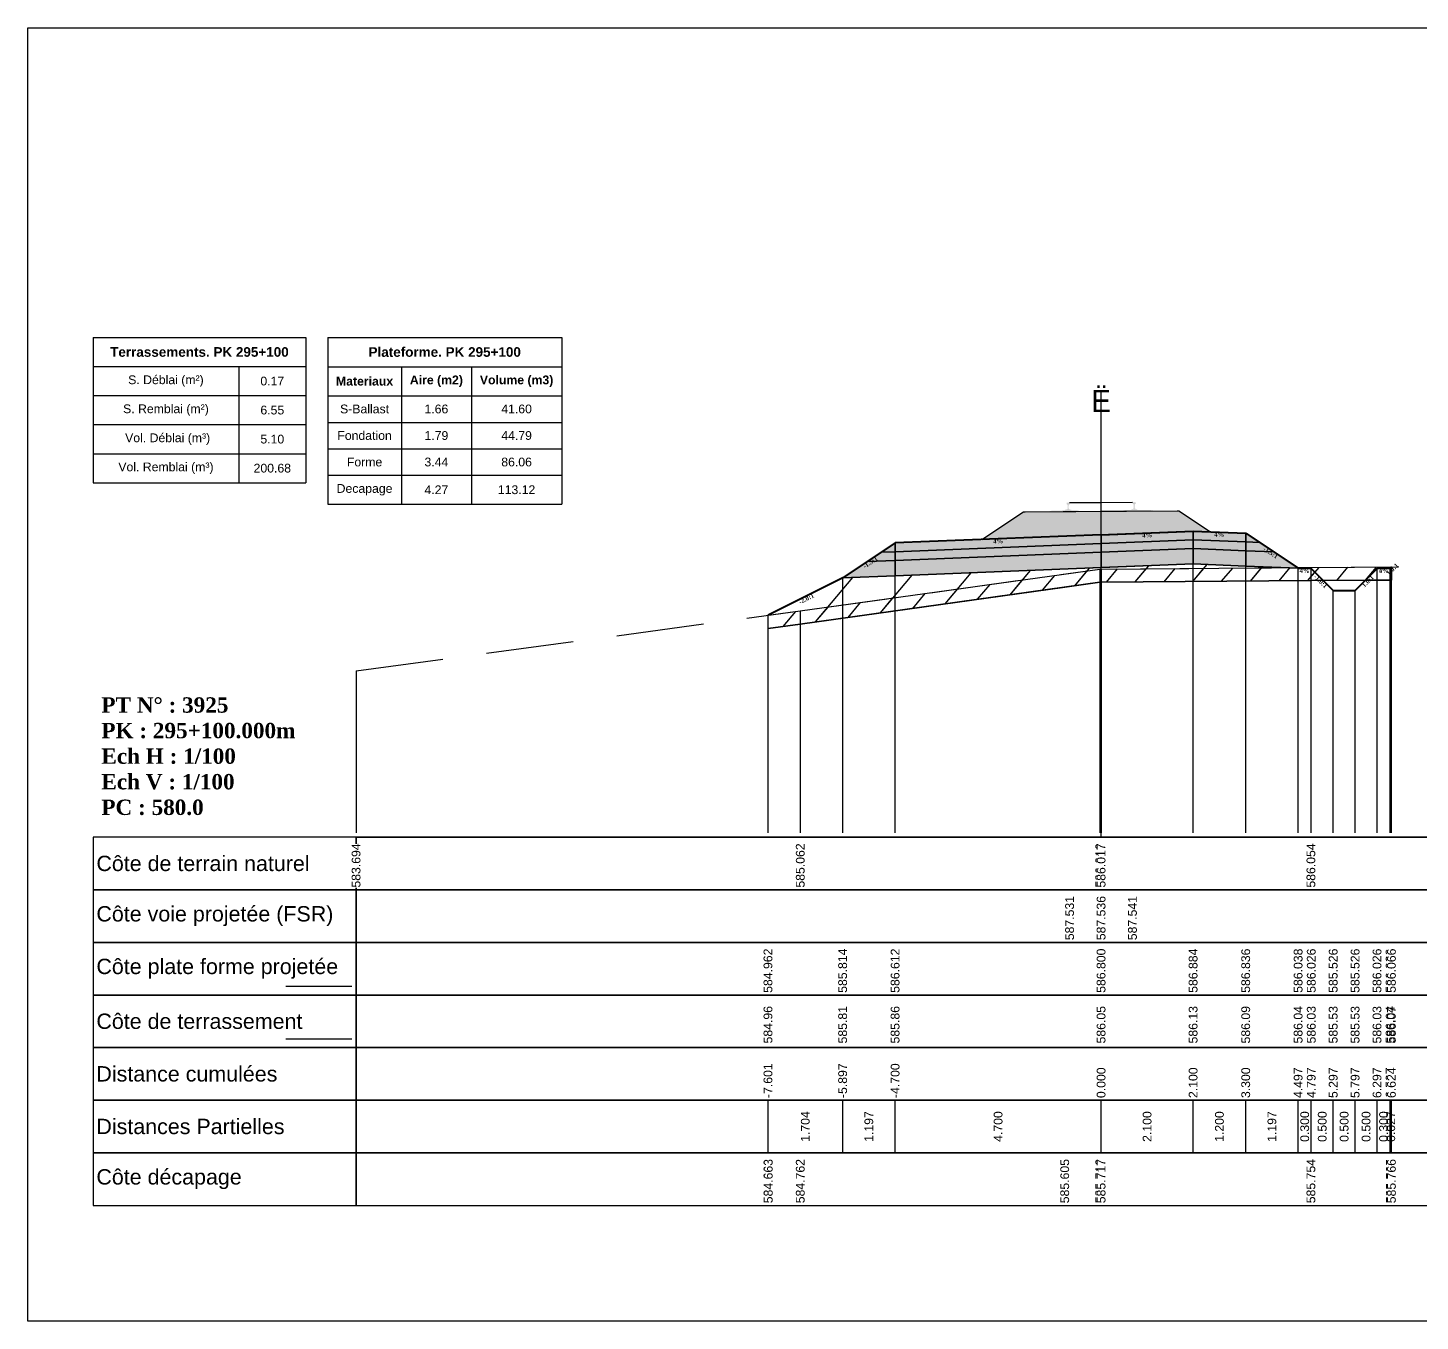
# Model space of a CAD drawing. Header units: millimetres. Extents: x 2762 to 3076, y 916 to 3305.
# Drawn here: x 2873.89 to 2905.66, y 1603.65 to 1633.15 of the extents above; entities that cross this region are included whole.
import ezdxf

# ---------------------------------------------------------------- set-up
doc = ezdxf.new("R2010")
doc.units = ezdxf.units.MM
doc.header["$LTSCALE"] = 2
doc.linetypes.add('CACHE', pattern=[9.525, 6.35, -3.175])
doc.linetypes.add('DASHED', pattern=[0.75, 0.5, -0.25])
for name, color, linetype in [('C-ANNO-TABL', 1, 'Continuous'), ('C-ANNO-TABL-TEXT', 150, 'Continuous'), ('C-ANNO-TABL-TITL', 150, 'Continuous'), ('C-ANNO-TABL-TTBL', 5, 'Continuous'), ('C-ROAD-CORR', 5, 'Continuous'), ('C-ROAD-SCTN', 7, 'Continuous')]:
    doc.layers.add(name, color=color, linetype=linetype)
doc.styles.add('ARIAL', font='arial.ttf')
doc.styles.add('C3D_Etiquette', font='romans.shx')
doc.styles.add('C3D_Profil_Travers', font='romans.shx')
doc.styles.get("Standard").update_dxf_attribs({"font": 'arial.ttf'})

msp = doc.modelspace()

# ---------------------------------------------------------------- hatches: boundary and pattern name
at = {"linetype": 'Continuous', "lineweight": -3}
msp.add_hatch(color=254, dxfattribs=at).paths.add_polyline_path([(2897.165, 1621.928), (2897.163, 1622.113), (2897.278, 1622.135), (2897.627, 1622.137), (2897.627, 1622.143), (2897.553, 1622.142), (2897.552, 1622.152), (2897.554, 1622.153), (2897.555, 1622.154), (2897.556, 1622.154), (2897.576, 1622.156), (2897.579, 1622.156), (2897.582, 1622.158), (2897.61, 1622.168), (2897.613, 1622.17), (2897.614, 1622.171), (2897.615, 1622.172), (2897.616, 1622.177), (2897.617, 1622.184), (2897.618, 1622.193), (2897.619, 1622.203), (2897.619, 1622.227), (2897.618, 1622.243), (2897.617, 1622.249), (2897.617, 1622.255), (2897.616, 1622.26), (2897.615, 1622.261), (2897.614, 1622.265), (2897.614, 1622.267), (2897.613, 1622.268), (2897.611, 1622.269), (2897.61, 1622.27), (2897.594, 1622.276), (2897.592, 1622.277), (2897.591, 1622.278), (2897.591, 1622.28), (2897.591, 1622.282), (2897.59, 1622.3), (2897.591, 1622.305), (2897.592, 1622.307), (2897.594, 1622.309), (2897.596, 1622.311), (2897.599, 1622.312), (2897.6, 1622.313), (2897.604, 1622.313), (2897.608, 1622.314), (2897.611, 1622.314), (2897.615, 1622.314), (2897.62, 1622.315), (2897.623, 1622.315), (2897.626, 1622.315), (2897.63, 1622.315), (2897.633, 1622.315), (2897.637, 1622.315), (2897.642, 1622.314), (2897.645, 1622.314), (2897.649, 1622.314), (2897.653, 1622.313), (2897.654, 1622.312), (2897.656, 1622.311), (2897.659, 1622.31), (2897.661, 1622.307), (2897.662, 1622.305), (2897.662, 1622.301), (2897.663, 1622.283), (2897.663, 1622.28), (2897.662, 1622.279), (2897.661, 1622.278), (2897.659, 1622.276), (2897.643, 1622.27), (2897.642, 1622.27), (2897.641, 1622.268), (2897.64, 1622.267), (2897.639, 1622.265), (2897.638, 1622.262), (2897.638, 1622.26), (2897.637, 1622.255), (2897.636, 1622.249), (2897.636, 1622.243), (2897.635, 1622.227), (2897.635, 1622.203), (2897.637, 1622.193), (2897.638, 1622.184), (2897.639, 1622.177), (2897.64, 1622.172), (2897.641, 1622.171), (2897.642, 1622.17), (2897.644, 1622.168), (2897.673, 1622.158), (2897.676, 1622.157), (2897.679, 1622.157), (2897.699, 1622.155), (2897.7, 1622.155), (2897.701, 1622.154), (2897.702, 1622.153), (2897.703, 1622.143), (2897.629, 1622.143), (2897.629, 1622.137), (2897.832, 1622.139), (2897.964, 1622.109), (2898.798, 1622.114), (2898.929, 1622.146), (2899.134, 1622.147), (2899.133, 1622.153), (2899.059, 1622.152), (2899.059, 1622.162), (2899.06, 1622.163), (2899.062, 1622.164), (2899.063, 1622.164), (2899.083, 1622.166), (2899.086, 1622.167), (2899.089, 1622.168), (2899.117, 1622.178), (2899.12, 1622.18), (2899.121, 1622.181), (2899.121, 1622.183), (2899.122, 1622.187), (2899.124, 1622.194), (2899.125, 1622.203), (2899.126, 1622.213), (2899.126, 1622.237), (2899.125, 1622.253), (2899.124, 1622.259), (2899.124, 1622.265), (2899.123, 1622.27), (2899.122, 1622.272), (2899.121, 1622.275), (2899.121, 1622.277), (2899.12, 1622.278), (2899.118, 1622.28), (2899.117, 1622.28), (2899.101, 1622.286), (2899.099, 1622.287), (2899.098, 1622.288), (2899.098, 1622.29), (2899.098, 1622.292), (2899.097, 1622.31), (2899.098, 1622.315), (2899.099, 1622.317), (2899.101, 1622.319), (2899.103, 1622.321), (2899.106, 1622.322), (2899.107, 1622.323), (2899.111, 1622.324), (2899.115, 1622.324), (2899.118, 1622.324), (2899.122, 1622.325), (2899.127, 1622.325), (2899.13, 1622.325), (2899.133, 1622.325), (2899.137, 1622.325), (2899.14, 1622.325), (2899.144, 1622.325), (2899.149, 1622.325), (2899.152, 1622.324), (2899.156, 1622.324), (2899.16, 1622.323), (2899.161, 1622.323), (2899.163, 1622.321), (2899.166, 1622.32), (2899.168, 1622.318), (2899.169, 1622.315), (2899.169, 1622.311), (2899.17, 1622.293), (2899.169, 1622.29), (2899.169, 1622.289), (2899.168, 1622.288), (2899.166, 1622.286), (2899.15, 1622.28), (2899.149, 1622.28), (2899.148, 1622.278), (2899.147, 1622.277), (2899.146, 1622.275), (2899.145, 1622.272), (2899.145, 1622.27), (2899.144, 1622.266), (2899.143, 1622.259), (2899.143, 1622.253), (2899.142, 1622.237), (2899.142, 1622.213), (2899.144, 1622.203), (2899.145, 1622.194), (2899.146, 1622.187), (2899.147, 1622.183), (2899.148, 1622.181), (2899.149, 1622.18), (2899.151, 1622.179), (2899.18, 1622.169), (2899.183, 1622.167), (2899.186, 1622.167), (2899.206, 1622.165), (2899.207, 1622.165), (2899.208, 1622.164), (2899.209, 1622.163), (2899.209, 1622.153), (2899.135, 1622.153), (2899.136, 1622.147), (2899.483, 1622.15), (2899.599, 1622.13), (2899.6, 1621.945)])
h = msp.add_hatch(dxfattribs=at)
h.set_pattern_fill('GRAVEL', color=252, scale=0.009, style=0)
h.set_pattern_definition([(228.0128, (2895.824266, 1621.70376), (-1.8288, -2.0574), [0.030755, -3.0447435]), (184.96974, (2895.803692, 1621.6809), (2.743199999, 0.228600013), [0.0527764, -5.2248644]), (132.51045, (2895.751114, 1621.676328), (2.286, -2.5146), [0.0372133, -3.684125]), (267.2737, (2895.66196, 1621.619178), (0.2286, 4.572), [0.0480604, -4.7579794]), (292.83365, (2895.659674, 1621.571172), (-1.143, 2.7432), [0.047127, -4.6655827]), (357.2737, (2895.677962, 1621.527738), (-4.572, 0.2286), [0.0480604, -4.7579794]), (37.69424, (2895.725968, 1621.525452), (-2.9718, -2.286), [0.0635574, -6.2921804]), (72.25533, (2895.77626, 1621.564314), (1.6002, 5.0292), [0.0600048, -5.940473]), (121.42957, (2895.794548, 1621.621464), (-1.8288, 2.9718), [0.048223, -4.774099]), (175.23636, (2895.769402, 1621.662612), (2.5146, -0.2286), [0.055054, -2.697654]), (222.39744, (2895.714538, 1621.667184), (-2.7432, -2.5146), [0.071197, -7.0485095]), (138.81407, (2895.888274, 1621.616892), (-1.6002, 1.3716), [0.0243004, -2.405751]), (171.46923, (2895.869986, 1621.632894), (2.9718, -0.4572), [0.0462314, -4.5769175]), (225, (2895.82427, 1621.63975), (-3e-17, -0.2286), [0.032329, -0.29096]), (203.1986, (2895.808264, 1621.667184), (1.143, 0.4572), [0.01741, -1.723556]), (291.8014, (2895.792262, 1621.660326), (-0.2286, 0.6858), [0.024621, -1.206428]), (30.9638, (2895.801406, 1621.637466), (0.6858, 0.4572), [0.039989, -1.292967]), (161.565, (2895.835696, 1621.65804), (0.4572, -0.2286), [0.028916, -0.693981]), (16.38954, (2895.659674, 1621.660326), (2.286, 0.6858), [0.040508, -4.0102944]), (70.34618, (2895.698536, 1621.671756), (-0.9144, -2.5146), [0.033984, -3.3643994]), (293.1986, (2895.835696, 1621.70376), (-0.4572, 1.143), [0.034819, -1.7061465]), (343.61046, (2895.849412, 1621.671756), (-2.286, 0.6858), [0.040508, -4.0102944]), (339.44395, (2895.659674, 1621.518594), (-1.143, 0.4572), [0.039063, -1.914096]), (294.77514, (2895.69625, 1621.504878), (-1.143, 2.5146), [0.0327305, -3.2403234]), (66.8014, (2895.837982, 1621.47516), (0.4572, 1.143), [0.034819, -1.7061465]), (17.35402, (2895.851698, 1621.507164), (-2.9718, -0.9144), [0.0383204, -3.793714]), (69.44395, (2895.725968, 1621.47516), (-0.4572, -1.143), [0.0195316, -1.933628]), (101.3099, (2895.824266, 1621.47516), (-0.2286, 0.9144), [0.011656, -1.1539795]), (165.9638, (2895.82198, 1621.48659), (0.6858, -0.2286), [0.047127, -0.895415]), (186.009, (2895.77626, 1621.49802), (2.286, 0.2286), [0.043674, -4.323723]), (303.69, (2895.801406, 1621.61689), (-0.2286, 0.4572), [0.032969, -0.79126]), (353.15723, (2895.819694, 1621.58946), (3.8862, -0.4572), [0.05756, -5.698441]), (60.9454, (2895.876844, 1621.582602), (-0.9144, -1.6002), [0.023536, -2.330045]), (90, (2895.88827, 1621.60318), (-0.2286, 0.2286), [0.013716, -0.214884]), (120.25644, (2895.771688, 1621.504878), (0.9144, -1.6002), [0.031758, -3.1440547]), (48.0128, (2895.755686, 1621.53231), (1.8288, 2.0574), [0.06151, -3.0139886]), (0, (2895.79683, 1621.57803), (0.2286, 0.2286), [0.059436, -0.169164]), (325.30485, (2895.85627, 1621.57803), (2.286, -1.6002), [0.036145, -3.5783385]), (254.0546, (2895.885988, 1621.557456), (-0.2286, -0.9144), [0.033285, -1.6309485]), (207.64598, (2895.876844, 1621.525452), (-4.3434, -2.286), [0.054193, -5.365122]), (175.42608, (2895.828838, 1621.500306), (-2.9718, 0.2286), [0.0573327, -5.675926])])
h.paths.add_polyline_path([(2895.66, 1621.475), (2896.606, 1622.106), (2896.65, 1622.106), (2900.112, 1622.13), (2900.156, 1622.13), (2900.872, 1621.652), (2900.48, 1621.668)])
h = msp.add_hatch(color=11, dxfattribs=at)
h.paths.add_polyline_path([(2901.68, 1621.42), (2901.68, 1621.62), (2901.999, 1621.407)])
h.paths.add_polyline_path([(2900.48, 1621.468), (2900.48, 1621.668), (2901.68, 1621.62), (2901.68, 1621.42)])
h.paths.add_polyline_path([(2898.38, 1621.384), (2898.38, 1621.584), (2900.48, 1621.668), (2900.48, 1621.468)])
h.paths.add_polyline_path([(2893.68, 1621.196), (2893.68, 1621.396), (2898.38, 1621.584), (2898.38, 1621.384)])
h.paths.add_polyline_path([(2893.36, 1621.183), (2893.68, 1621.396), (2893.68, 1621.196)])
h = msp.add_hatch(color=83, dxfattribs=at)
h.paths.add_polyline_path([(2901.68, 1620.87), (2901.68, 1621.22), (2902.318, 1621.194), (2902.876, 1620.822)])
h.paths.add_polyline_path([(2900.48, 1620.918), (2900.48, 1621.268), (2901.68, 1621.22), (2901.68, 1620.87)])
h.paths.add_polyline_path([(2898.38, 1620.834), (2898.38, 1621.184), (2900.48, 1621.268), (2900.48, 1620.918)])
h.paths.add_polyline_path([(2893.68, 1620.646), (2893.68, 1620.996), (2898.38, 1621.184), (2898.38, 1620.834)])
h.paths.add_polyline_path([(2892.483, 1620.598), (2893.041, 1620.97), (2893.68, 1620.996), (2893.68, 1620.646)])
h = msp.add_hatch(color=30, dxfattribs=at)
h.paths.add_polyline_path([(2901.68, 1621.22), (2901.68, 1621.42), (2901.999, 1621.407), (2902.318, 1621.194)])
h.paths.add_polyline_path([(2900.48, 1621.268), (2900.48, 1621.468), (2901.68, 1621.42), (2901.68, 1621.22)])
h.paths.add_polyline_path([(2898.38, 1621.184), (2898.38, 1621.384), (2900.48, 1621.468), (2900.48, 1621.268)])
h.paths.add_polyline_path([(2893.68, 1620.996), (2893.68, 1621.196), (2898.38, 1621.384), (2898.38, 1621.184)])
h.paths.add_polyline_path([(2893.041, 1620.97), (2893.36, 1621.183), (2893.68, 1621.196), (2893.68, 1620.996)])
h = msp.add_hatch(dxfattribs=at)
h.set_pattern_fill('_U', color=3, angle=50, style=0, pattern_type=0)
h.set_pattern_definition([(50, (2904.412, 1620.5456), (-0.766044, 0.64279), [])])
h.paths.add_polyline_path([(2904.412, 1620.546), (2904.676, 1620.81), (2904.976, 1620.822), (2905.004, 1620.849), (2905.004, 1620.549)])
h.paths.add_polyline_path([(2890.779, 1619.446), (2890.779, 1619.746), (2892.483, 1620.598), (2900.48, 1620.918), (2903.176, 1620.81), (2903.447, 1620.54), (2903.168, 1620.538), (2898.38, 1620.501), (2898.35, 1620.5), (2891.516, 1619.546), (2890.786, 1619.447)])
h = msp.add_hatch(dxfattribs=at)
h.set_pattern_fill('_U', color=150, scale=0.5, angle=50, style=0, pattern_type=0)
h.set_pattern_definition([(50, (2904.412, 1620.54564), (-0.383022, 0.321394), [])])
h.paths.add_polyline_path([(2904.412, 1620.546), (2904.676, 1620.81), (2904.976, 1620.822), (2905.004, 1620.849), (2905.004, 1620.549)])
h.paths.add_polyline_path([(2902.857, 1620.835), (2903.168, 1620.838), (2905.004, 1620.849), (2904.976, 1620.822), (2904.676, 1620.81), (2904.412, 1620.546), (2903.447, 1620.54), (2903.176, 1620.81), (2902.876, 1620.822)])
h.paths.add_polyline_path([(2890.779, 1619.446), (2890.779, 1619.746), (2891.516, 1619.846), (2898.35, 1620.8), (2898.38, 1620.801), (2902.857, 1620.835), (2902.876, 1620.822), (2903.176, 1620.81), (2903.447, 1620.54), (2903.168, 1620.538), (2898.38, 1620.501), (2898.35, 1620.5), (2891.516, 1619.546), (2890.786, 1619.447)])

# ---------------------------------------------------------------- linework, layer by layer
at = {"color": 7, "linetype": 'Continuous', "lineweight": -3}
for p, q in [((2898.38, 1614.684), (2898.38, 1624.884)), ((2881.379, 1614.684), (2915.381, 1614.684)), ((2890.779, 1607.484), (2890.779, 1608.684)), ((2892.483, 1607.484), (2892.483, 1608.684)), ((2892.483, 1607.484), (2892.483, 1608.684)), ((2893.68, 1607.484), (2893.68, 1608.684)), ((2893.68, 1607.484), (2893.68, 1608.684)), ((2898.38, 1607.484), (2898.38, 1608.684)), ((2898.38, 1607.484), (2898.38, 1608.684)), ((2900.48, 1607.484), (2900.48, 1608.684)), ((2900.48, 1607.484), (2900.48, 1608.684)), ((2901.68, 1607.484), (2901.68, 1608.684)), ((2901.68, 1607.484), (2901.68, 1608.684)), ((2902.876, 1607.484), (2902.876, 1608.684)), ((2902.876, 1607.484), (2902.876, 1608.684)), ((2903.176, 1607.484), (2903.176, 1608.684)), ((2903.176, 1607.484), (2903.176, 1608.684)), ((2903.676, 1607.484), (2903.676, 1608.684)), ((2903.676, 1607.484), (2903.676, 1608.684)), ((2904.176, 1607.484), (2904.176, 1608.684)), ((2904.176, 1607.484), (2904.176, 1608.684)), ((2904.676, 1607.484), (2904.676, 1608.684)), ((2904.676, 1607.484), (2904.676, 1608.684)), ((2904.976, 1607.484), (2904.976, 1608.684)), ((2904.976, 1607.484), (2904.976, 1608.684)), ((2905.004, 1607.484), (2905.004, 1608.684))]:
    msp.add_line(p, q, dxfattribs=at)
at = {"color": 251, "linetype": 'Continuous', "lineweight": -3}
for p, q in [((2895.66, 1621.475), (2896.606, 1622.106)), ((2896.606, 1622.106), (2896.65, 1622.106)), ((2896.65, 1622.106), (2900.112, 1622.13)), ((2900.112, 1622.13), (2900.156, 1622.13)), ((2900.156, 1622.13), (2900.872, 1621.652)), ((2893.68, 1621.396), (2898.38, 1621.584)), ((2900.48, 1621.668), (2895.66, 1621.475)), ((2898.38, 1621.584), (2900.48, 1621.668)), ((2898.38, 1621.384), (2898.38, 1621.584)), ((2898.38, 1621.584), (2898.38, 1621.384)), ((2900.872, 1621.652), (2900.48, 1621.668)), ((2900.48, 1621.468), (2900.48, 1621.668)), ((2900.48, 1621.668), (2901.68, 1621.62)), ((2900.48, 1621.668), (2900.48, 1621.468)), ((2901.68, 1621.42), (2901.68, 1621.62)), ((2901.68, 1621.62), (2901.999, 1621.407)), ((2901.68, 1621.62), (2901.68, 1621.42)), ((2893.36, 1621.183), (2893.68, 1621.396)), ((2893.68, 1621.196), (2893.36, 1621.183)), ((2893.68, 1621.196), (2893.68, 1621.396)), ((2893.68, 1621.396), (2893.68, 1621.196)), ((2898.38, 1621.384), (2893.68, 1621.196)), ((2900.48, 1621.468), (2898.38, 1621.384)), ((2901.68, 1621.42), (2900.48, 1621.468)), ((2901.999, 1621.407), (2901.68, 1621.42))]:
    msp.add_line(p, q, dxfattribs=at)
at = {"color": 53, "linetype": 'Continuous', "lineweight": -3}
for p, q in [((2893.36, 1621.183), (2893.68, 1621.196)), ((2893.68, 1621.196), (2898.38, 1621.384)), ((2893.68, 1620.996), (2893.68, 1621.196)), ((2893.68, 1621.196), (2893.68, 1620.996)), ((2898.38, 1621.384), (2900.48, 1621.468)), ((2898.38, 1621.184), (2898.38, 1621.384)), ((2898.38, 1621.384), (2898.38, 1621.184)), ((2900.48, 1621.268), (2898.38, 1621.184)), ((2898.38, 1621.184), (2900.48, 1621.268)), ((2900.48, 1621.268), (2900.48, 1621.468)), ((2900.48, 1621.468), (2901.68, 1621.42)), ((2900.48, 1621.468), (2900.48, 1621.268)), ((2901.68, 1621.22), (2900.48, 1621.268)), ((2900.48, 1620.918), (2900.48, 1621.268)), ((2900.48, 1621.268), (2901.68, 1621.22)), ((2900.48, 1621.268), (2900.48, 1620.918)), ((2901.68, 1621.22), (2901.68, 1621.42)), ((2901.68, 1621.42), (2901.999, 1621.407)), ((2901.68, 1621.42), (2901.68, 1621.22)), ((2902.318, 1621.194), (2901.68, 1621.22)), ((2901.68, 1620.87), (2901.68, 1621.22)), ((2901.68, 1621.22), (2902.318, 1621.194)), ((2901.68, 1621.22), (2901.68, 1620.87)), ((2901.999, 1621.407), (2902.318, 1621.194)), ((2902.318, 1621.194), (2902.876, 1620.822)), ((2892.483, 1620.598), (2893.041, 1620.97)), ((2893.041, 1620.97), (2893.36, 1621.183)), ((2893.68, 1620.996), (2893.041, 1620.97)), ((2893.041, 1620.97), (2893.68, 1620.996)), ((2898.38, 1621.184), (2893.68, 1620.996)), ((2893.68, 1620.996), (2898.38, 1621.184)), ((2893.68, 1620.646), (2893.68, 1620.996)), ((2893.68, 1620.996), (2893.68, 1620.646)), ((2898.38, 1620.834), (2898.38, 1621.184)), ((2898.38, 1621.184), (2898.38, 1620.834)), ((2900.48, 1620.918), (2898.38, 1620.834)), ((2901.68, 1620.87), (2900.48, 1620.918)), ((2893.68, 1620.646), (2892.483, 1620.598)), ((2898.38, 1620.834), (2893.68, 1620.646)), ((2902.876, 1620.822), (2901.68, 1620.87))]:
    msp.add_line(p, q, dxfattribs=at)
at = {"color": 253, "linetype": 'Continuous', "lineweight": -3}
for p, q in [((2892.483, 1620.598), (2900.48, 1620.918)), ((2900.48, 1620.918), (2903.176, 1620.81)), ((2890.779, 1619.746), (2892.483, 1620.598)), ((2891.516, 1619.846), (2898.35, 1620.8)), ((2898.35, 1620.8), (2898.38, 1620.801)), ((2898.38, 1620.801), (2902.857, 1620.835)), ((2902.857, 1620.835), (2903.168, 1620.838)), ((2902.876, 1620.822), (2902.857, 1620.835)), ((2902.857, 1620.835), (2902.876, 1620.822)), ((2903.176, 1620.81), (2902.876, 1620.822)), ((2902.876, 1620.822), (2903.176, 1620.81)), ((2903.168, 1620.838), (2905.004, 1620.849)), ((2903.447, 1620.54), (2903.176, 1620.81)), ((2903.176, 1620.81), (2903.447, 1620.54)), ((2903.176, 1620.81), (2903.447, 1620.54)), ((2904.412, 1620.546), (2904.676, 1620.81)), ((2904.676, 1620.81), (2904.412, 1620.546)), ((2904.412, 1620.546), (2904.676, 1620.81)), ((2904.676, 1620.81), (2904.976, 1620.822)), ((2904.976, 1620.822), (2904.676, 1620.81)), ((2904.676, 1620.81), (2904.976, 1620.822)), ((2904.976, 1620.822), (2905.004, 1620.849)), ((2905.004, 1620.849), (2904.976, 1620.822)), ((2904.976, 1620.822), (2905.004, 1620.849)), ((2905.004, 1620.849), (2905.004, 1620.549)), ((2905.004, 1620.849), (2905.004, 1620.549)), ((2898.35, 1620.5), (2891.516, 1619.546)), ((2898.35, 1620.5), (2891.516, 1619.546)), ((2898.38, 1620.501), (2898.35, 1620.5)), ((2898.38, 1620.501), (2898.35, 1620.5)), ((2903.168, 1620.538), (2898.38, 1620.501)), ((2903.168, 1620.538), (2898.38, 1620.501)), ((2903.447, 1620.54), (2903.168, 1620.538)), ((2903.447, 1620.54), (2903.168, 1620.538)), ((2904.412, 1620.546), (2903.447, 1620.54)), ((2903.447, 1620.54), (2904.412, 1620.546)), ((2903.676, 1620.31), (2903.447, 1620.54)), ((2904.176, 1620.31), (2903.676, 1620.31)), ((2904.412, 1620.546), (2904.176, 1620.31)), ((2905.004, 1620.549), (2904.412, 1620.546)), ((2905.004, 1620.549), (2904.412, 1620.546)), ((2890.779, 1619.746), (2891.516, 1619.846)), ((2890.779, 1619.446), (2890.779, 1619.746)), ((2890.779, 1619.446), (2890.779, 1619.746)), ((2890.786, 1619.447), (2890.779, 1619.446)), ((2890.786, 1619.447), (2890.779, 1619.446)), ((2891.516, 1619.546), (2890.786, 1619.447)), ((2891.516, 1619.546), (2890.786, 1619.447))]:
    msp.add_line(p, q, dxfattribs=at)
at = {"color": 8, "linetype": 'CACHE', "lineweight": -3}
for p, q in [((2900.48, 1614.784), (2900.48, 1620.918)), ((2892.483, 1614.784), (2892.483, 1620.598)), ((2893.68, 1614.784), (2893.68, 1620.646)), ((2898.38, 1614.784), (2898.38, 1620.834)), ((2898.38, 1614.784), (2898.38, 1620.834)), ((2901.68, 1614.784), (2901.68, 1620.87)), ((2902.876, 1614.784), (2902.876, 1620.822)), ((2903.176, 1614.784), (2903.176, 1620.81)), ((2904.676, 1614.784), (2904.676, 1620.81)), ((2904.976, 1614.784), (2904.976, 1620.822)), ((2905.004, 1614.784), (2905.004, 1620.849)), ((2903.676, 1614.784), (2903.676, 1620.31)), ((2904.176, 1614.784), (2904.176, 1620.31)), ((2890.779, 1614.784), (2890.779, 1619.746))]:
    msp.add_line(p, q, dxfattribs=at)
at = {"color": 105, "linetype": 'DASHED', "lineweight": -3, "ltscale": 2}
for p, q in [((2903.168, 1620.838), (2915.38, 1620.915)), ((2891.516, 1619.846), (2898.35, 1620.8)), ((2898.35, 1620.8), (2898.38, 1620.801)), ((2898.38, 1620.801), (2903.168, 1620.838)), ((2881.38, 1618.478), (2891.516, 1619.846))]:
    msp.add_line(p, q, dxfattribs=at)
at = {"color": 98, "linetype": 'CACHE', "lineweight": -3}
for p, q in [((2898.35, 1620.8), (2898.35, 1614.784)), ((2898.38, 1620.801), (2898.38, 1614.784)), ((2903.168, 1620.838), (2903.168, 1614.784)), ((2891.516, 1619.846), (2891.516, 1614.784)), ((2881.38, 1618.478), (2881.38, 1614.784))]:
    msp.add_line(p, q, dxfattribs=at)
at = {"color": 6, "linetype": 'Continuous', "lineweight": -3}
for p, q in [((2891.516, 1619.546), (2897.55, 1620.389)), ((2897.55, 1620.389), (2898.35, 1620.5)), ((2898.35, 1620.5), (2898.38, 1620.501)), ((2898.38, 1620.501), (2903.168, 1620.538)), ((2903.168, 1620.538), (2904.983, 1620.549)), ((2904.983, 1620.549), (2905.004, 1620.549)), ((2890.779, 1619.446), (2890.786, 1619.447)), ((2890.786, 1619.447), (2891.516, 1619.546))]:
    msp.add_line(p, q, dxfattribs=at)
at = {"color": 154, "linetype": 'Continuous', "lineweight": -3}
msp.add_line((2879.779, 1611.284), (2881.279, 1611.284), dxfattribs=at)
at = {"color": 1, "linetype": 'Continuous', "lineweight": -3}
msp.add_line((2879.779, 1610.084), (2881.279, 1610.084), dxfattribs=at)
at = {"color": 7, "linetype": 'Continuous', "lineweight": -3}
for points in [[(2881.379, 1613.484), (2881.379, 1614.684), (2875.379, 1614.684), (2875.379, 1613.484)], [(2881.379, 1613.484), (2915.381, 1613.484), (2915.381, 1614.684), (2881.379, 1614.684)], [(2881.379, 1612.284), (2881.379, 1613.484), (2875.379, 1613.484), (2875.379, 1612.284)], [(2881.379, 1612.284), (2915.381, 1612.284), (2915.381, 1613.484), (2881.379, 1613.484)], [(2881.379, 1611.084), (2881.379, 1612.284), (2875.379, 1612.284), (2875.379, 1611.084)], [(2881.379, 1611.084), (2915.381, 1611.084), (2915.381, 1612.284), (2881.379, 1612.284)], [(2881.379, 1609.884), (2881.379, 1611.084), (2875.379, 1611.084), (2875.379, 1609.884)], [(2881.379, 1609.884), (2915.381, 1609.884), (2915.381, 1611.084), (2881.379, 1611.084)], [(2881.379, 1608.684), (2881.379, 1609.884), (2875.379, 1609.884), (2875.379, 1608.684)], [(2881.379, 1608.684), (2915.381, 1608.684), (2915.381, 1609.884), (2881.379, 1609.884)], [(2881.379, 1607.484), (2881.379, 1608.684), (2875.379, 1608.684), (2875.379, 1607.484)], [(2881.379, 1607.484), (2915.381, 1607.484), (2915.381, 1608.684), (2881.379, 1608.684)], [(2881.379, 1606.284), (2881.379, 1607.484), (2875.379, 1607.484), (2875.379, 1606.284)], [(2881.379, 1606.284), (2915.381, 1606.284), (2915.381, 1607.484), (2881.379, 1607.484)]]:
    msp.add_3dface(points, dxfattribs=at)
at = {"layer": 'C-ANNO-TABL', "color": 7, "linetype": 'Continuous', "lineweight": -3}
for p, q in [((2875.379, 1625.419), (2878.703, 1625.419)), ((2878.703, 1625.419), (2880.232, 1625.419)), ((2878.703, 1625.419), (2878.703, 1624.757)), ((2880.732, 1625.416), (2882.414, 1625.416)), ((2882.414, 1625.416), (2884.01, 1625.416)), ((2882.414, 1625.416), (2882.414, 1624.754)), ((2884.01, 1625.416), (2886.073, 1625.416)), ((2884.01, 1625.416), (2884.01, 1624.754)), ((2875.379, 1624.757), (2878.703, 1624.757)), ((2878.703, 1624.757), (2880.232, 1624.757)), ((2878.703, 1624.757), (2878.703, 1624.095)), ((2880.732, 1624.754), (2882.414, 1624.754)), ((2882.414, 1624.754), (2884.01, 1624.754)), ((2882.414, 1624.754), (2882.414, 1624.147)), ((2884.01, 1624.754), (2886.073, 1624.754)), ((2884.01, 1624.754), (2884.01, 1624.147)), ((2875.379, 1624.095), (2878.703, 1624.095)), ((2878.703, 1624.095), (2880.232, 1624.095)), ((2878.703, 1624.095), (2878.703, 1623.432)), ((2880.732, 1624.147), (2882.414, 1624.147)), ((2882.414, 1624.147), (2884.01, 1624.147)), ((2882.414, 1624.147), (2882.414, 1623.543)), ((2884.01, 1624.147), (2886.073, 1624.147)), ((2884.01, 1624.147), (2884.01, 1623.543)), ((2875.379, 1623.432), (2878.703, 1623.432)), ((2878.703, 1623.432), (2880.232, 1623.432)), ((2878.703, 1623.432), (2878.703, 1622.77)), ((2880.732, 1623.543), (2882.414, 1623.543)), ((2882.414, 1623.543), (2884.01, 1623.543)), ((2882.414, 1623.543), (2882.414, 1622.939)), ((2884.01, 1623.543), (2886.073, 1623.543)), ((2884.01, 1623.543), (2884.01, 1622.939)), ((2880.732, 1622.939), (2882.414, 1622.939)), ((2882.414, 1622.939), (2884.01, 1622.939)), ((2882.414, 1622.939), (2882.414, 1622.28)), ((2884.01, 1622.939), (2886.073, 1622.939)), ((2884.01, 1622.939), (2884.01, 1622.28))]:
    msp.add_line(p, q, dxfattribs=at)
at = {"layer": 'C-ANNO-TABL-TTBL', "color": 7, "linetype": 'Continuous', "lineweight": -3}
for p, q in [((2875.379, 1626.084), (2880.232, 1626.084)), ((2875.379, 1626.084), (2875.379, 1625.419)), ((2880.232, 1626.084), (2880.232, 1625.419)), ((2880.732, 1626.084), (2886.073, 1626.084)), ((2880.732, 1626.084), (2880.732, 1625.416)), ((2886.073, 1626.084), (2886.073, 1625.416)), ((2875.379, 1625.419), (2875.379, 1624.757)), ((2880.232, 1625.419), (2880.232, 1624.757)), ((2880.732, 1625.416), (2880.732, 1624.754)), ((2886.073, 1625.416), (2886.073, 1624.754)), ((2875.379, 1624.757), (2875.379, 1624.095)), ((2880.232, 1624.757), (2880.232, 1624.095)), ((2880.732, 1624.754), (2880.732, 1624.147)), ((2886.073, 1624.754), (2886.073, 1624.147)), ((2875.379, 1624.095), (2875.379, 1623.432)), ((2880.232, 1624.095), (2880.232, 1623.432)), ((2880.732, 1624.147), (2880.732, 1623.543)), ((2886.073, 1624.147), (2886.073, 1623.543)), ((2875.379, 1623.432), (2875.379, 1622.77)), ((2880.232, 1623.432), (2880.232, 1622.77)), ((2880.732, 1623.543), (2880.732, 1622.939)), ((2886.073, 1623.543), (2886.073, 1622.939)), ((2880.732, 1622.939), (2880.732, 1622.28)), ((2886.073, 1622.939), (2886.073, 1622.28)), ((2875.379, 1622.77), (2878.703, 1622.77)), ((2878.703, 1622.77), (2880.232, 1622.77)), ((2880.732, 1622.28), (2882.414, 1622.28)), ((2882.414, 1622.28), (2884.01, 1622.28)), ((2884.01, 1622.28), (2886.073, 1622.28))]:
    msp.add_line(p, q, dxfattribs=at)
at = {"layer": 'C-ROAD-CORR', "color": 1, "linetype": 'Continuous', "lineweight": 40}
for p, q in [((2898.38, 1621.584), (2893.68, 1621.396)), ((2898.38, 1621.584), (2900.48, 1621.668)), ((2900.48, 1621.668), (2901.68, 1621.62)), ((2901.68, 1621.62), (2902.876, 1620.822)), ((2893.68, 1621.396), (2892.483, 1620.598)), ((2892.483, 1620.598), (2890.779, 1619.746)), ((2902.876, 1620.822), (2903.176, 1620.81)), ((2903.176, 1620.81), (2903.676, 1620.31)), ((2904.176, 1620.31), (2904.676, 1620.81)), ((2904.676, 1620.81), (2904.976, 1620.822)), ((2904.976, 1620.822), (2905.004, 1620.849)), ((2903.676, 1620.31), (2904.176, 1620.31))]:
    msp.add_line(p, q, dxfattribs=at)
at = {"layer": 'C-ROAD-CORR', "color": 102, "linetype": 'Continuous', "lineweight": -3, "ltscale": 0.5}
for p, q in [((2898.38, 1620.834), (2900.48, 1620.918)), ((2900.48, 1620.918), (2901.68, 1620.87)), ((2893.68, 1620.646), (2892.483, 1620.598)), ((2898.38, 1620.834), (2893.68, 1620.646)), ((2901.68, 1620.87), (2902.876, 1620.822))]:
    msp.add_line(p, q, dxfattribs=at)
at = {"layer": 'C-ROAD-CORR', "color": 1, "linetype": 'Continuous', "lineweight": -3}
for p, q in [((2903.176, 1620.81), (2903.676, 1620.31)), ((2904.176, 1620.31), (2904.676, 1620.81))]:
    msp.add_line(p, q, dxfattribs=at)
at = {"layer": 'C-ROAD-SCTN', "color": 154, "linetype": 'Continuous', "lineweight": -3}
for p, q in [((2897.661, 1622.315), (2897.662, 1622.315)), ((2897.662, 1622.315), (2898.38, 1622.32)), ((2898.38, 1622.32), (2899.096, 1622.325)), ((2893.68, 1621.396), (2898.38, 1621.584)), ((2898.38, 1621.584), (2900.48, 1621.668)), ((2900.48, 1621.668), (2901.68, 1621.62)), ((2901.68, 1621.62), (2902.876, 1620.822)), ((2892.483, 1620.598), (2893.68, 1621.396)), ((2890.779, 1619.746), (2892.483, 1620.598)), ((2902.876, 1620.822), (2903.176, 1620.81)), ((2903.176, 1620.81), (2903.676, 1620.31)), ((2904.176, 1620.31), (2904.676, 1620.81)), ((2904.676, 1620.81), (2904.976, 1620.822)), ((2904.976, 1620.822), (2905.004, 1620.849)), ((2903.676, 1620.31), (2904.176, 1620.31))]:
    msp.add_line(p, q, dxfattribs=at)
at = {"layer": 'C-ROAD-SCTN', "color": 140, "linetype": 'Continuous', "lineweight": -3}
for p, q in [((2895.66, 1621.475), (2896.606, 1622.106)), ((2896.606, 1622.106), (2896.65, 1622.106)), ((2896.65, 1622.106), (2898.38, 1622.118)), ((2898.38, 1622.118), (2900.112, 1622.13)), ((2900.112, 1622.13), (2900.156, 1622.13)), ((2900.156, 1622.13), (2900.872, 1621.652))]:
    msp.add_line(p, q, dxfattribs=at)
at = {"layer": 'C-ROAD-SCTN', "color": 1, "linetype": 'Continuous', "lineweight": -3}
for p, q in [((2898.38, 1620.834), (2900.48, 1620.918)), ((2900.48, 1620.918), (2901.68, 1620.87)), ((2890.779, 1619.746), (2892.483, 1620.598)), ((2892.483, 1620.598), (2893.68, 1620.646)), ((2893.68, 1620.646), (2898.38, 1620.834)), ((2901.68, 1620.87), (2902.876, 1620.822)), ((2902.876, 1620.822), (2903.176, 1620.81)), ((2903.176, 1620.81), (2903.676, 1620.31)), ((2904.176, 1620.31), (2904.676, 1620.81)), ((2904.676, 1620.81), (2904.976, 1620.822)), ((2904.976, 1620.822), (2905.004, 1620.849)), ((2903.676, 1620.31), (2904.176, 1620.31))]:
    msp.add_line(p, q, dxfattribs=at)

# ---------------------------------------------------------------- texts
at = {"color": 7, "linetype": 'Continuous', "lineweight": -3}
for s, insert, char_height, attachment_point, style in [('{\\fWingdings|b0|i0|c2|p0;Ë}', (2898.38, 1624.384), 0.5, 8, 'C3D_Profil_Travers'), ('{\\fTimes New Roman|b1|i0|c0|p18;PT N° : 3925\\PPK : 295+100.000m\\PEch H : 1/100\\PEch V : 1/100\\PPC : 580.0}', (2875.568, 1615.184), 0.35, 7, 'C3D_Profil_Travers'), ('{\\fArial|b0|i0|c0|p34;Côte de terrain naturel}', (2875.454, 1614.084), 0.35, 4, 'C3D_Etiquette'), ('{\\fArial|b0|i0|c0|p34;Côte plate forme projetée}', (2875.454, 1611.684), 0.35, 4, 'C3D_Etiquette'), ('{\\fArial|b0|i0|c0|p34;Côte de terrassement}', (2875.454, 1610.484), 0.35, 4, 'C3D_Etiquette'), ('{\\fArial|b0|i0|c0|p34;Distance cumulées}', (2875.454, 1609.284), 0.35, 4, 'C3D_Etiquette'), ('{\\fArial|b0|i0|c0|p34;Distances Partielles}', (2875.454, 1608.084), 0.35, 4, 'C3D_Etiquette'), ('{\\fArial|b0|i0|c0|p34;Côte décapage}', (2875.454, 1606.884), 0.35, 4, 'C3D_Etiquette')]:
    msp.add_mtext(s, dxfattribs=dict(at, insert=insert, char_height=char_height, attachment_point=attachment_point, style=style))
at = {"color": 7, "linetype": 'Continuous', "lineweight": -3, "char_height": 0.1, "attachment_point": 2, "style": 'C3D_Etiquette'}
for s, insert, width, rotation in [('{\\fTimes New Roman|b1|i0|c0|p18;4%}', (2899.43, 1621.622), 0.37094, 2.2906), ('{\\fTimes New Roman|b1|i0|c0|p18;4%}', (2901.079, 1621.64), 0.42071, 357.7094), ('{\\fTimes New Roman|b1|i0|c0|p18;4%}', (2896.03, 1621.486), 0.42071, 2.2906), ('{\\fTimes New Roman|b1|i0|c0|p18;-1.5:1}', (2902.276, 1621.218), 0.34598, 326.3099), ('{\\fTimes New Roman|b1|i0|c0|p18;-1.5:1}', (2893.083, 1620.994), 0.34598, 33.6901), ('{\\fTimes New Roman|b1|i0|c0|p18;1.0:1}', (2904.993, 1620.833), 0.29001, 45), ('{\\fTimes New Roman|b1|i0|c0|p18;4%}', (2903.026, 1620.812), 0.42071, 357.7094), ('{\\fTimes New Roman|b1|i0|c0|p18;-1.0:1}', (2903.424, 1620.557), 0.34598, 315), ('{\\fTimes New Roman|b1|i0|c0|p18;1.0:1}', (2904.429, 1620.557), 0.29001, 45), ('{\\fTimes New Roman|b1|i0|c0|p18;4%}', (2904.827, 1620.812), 0.37094, 2.2906), ('{\\fTimes New Roman|b1|i0|c0|p18;-2.0:1}', (2891.633, 1620.169), 0.34598, 26.5651)]:
    msp.add_mtext(s, dxfattribs=dict(at, insert=insert, width=width, rotation=rotation))
at = {"color": 7, "linetype": 'Continuous', "lineweight": -3, "insert": (2875.454, 1612.884), "char_height": 0.35, "attachment_point": 4}
msp.add_mtext('{\\fArial|b0|i0|c0|p34;Côte voie projetée (FSR)}', dxfattribs=at)
at = {"color": 7, "linetype": 'Continuous', "lineweight": -3, "char_height": 0.2, "rotation": 90, "style": 'C3D_Profil_Travers'}
for s, insert, attachment_point in [('{\\fArial|b0|i0|c0|p34;584.96}', (2890.779, 1609.979), 4), ('{\\fArial|b0|i0|c0|p34;585.81}', (2892.483, 1609.979), 4), ('{\\fArial|b0|i0|c0|p34;585.86}', (2893.68, 1609.979), 4), ('{\\fArial|b0|i0|c0|p34;586.05}', (2898.38, 1609.979), 4), ('{\\fArial|b0|i0|c0|p34;586.13}', (2900.48, 1609.979), 4), ('{\\fArial|b0|i0|c0|p34;586.09}', (2901.68, 1609.979), 4), ('{\\fArial|b0|i0|c0|p34;586.04}', (2902.876, 1609.979), 4), ('{\\fArial|b0|i0|c0|p34;586.03}', (2903.176, 1609.979), 4), ('{\\fArial|b0|i0|c0|p34;585.53}', (2903.676, 1609.979), 4), ('{\\fArial|b0|i0|c0|p34;585.53}', (2904.176, 1609.979), 4), ('{\\fArial|b0|i0|c0|p34;586.03}', (2904.676, 1609.979), 4), ('{\\fArial|b0|i0|c0|p34;586.04}', (2904.976, 1609.979), 4), ('{\\fArial|b0|i0|c0|p34;586.07}', (2905.004, 1609.979), 4), ('{\\fArial|b0|i0|c0|p34;1.704}', (2891.631, 1608.084), 5), ('{\\fArial|b0|i0|c0|p34;1.197}', (2893.081, 1608.084), 5), ('{\\fArial|b0|i0|c0|p34;4.700}', (2896.03, 1608.084), 5), ('{\\fArial|b0|i0|c0|p34;2.100}', (2899.43, 1608.084), 5), ('{\\fArial|b0|i0|c0|p34;1.200}', (2901.08, 1608.084), 5), ('{\\fArial|b0|i0|c0|p34;1.197}', (2902.278, 1608.084), 5), ('{\\fArial|b0|i0|c0|p34;0.300}', (2903.026, 1608.084), 5), ('{\\fArial|b0|i0|c0|p34;0.500}', (2903.426, 1608.084), 5), ('{\\fArial|b0|i0|c0|p34;0.500}', (2903.926, 1608.084), 5), ('{\\fArial|b0|i0|c0|p34;0.500}', (2904.426, 1608.084), 5), ('{\\fArial|b0|i0|c0|p34;0.300}', (2904.826, 1608.084), 5), ('{\\fArial|b0|i0|c0|p34;0.027}', (2904.99, 1608.084), 5)]:
    msp.add_mtext(s, dxfattribs=dict(at, insert=insert, attachment_point=attachment_point))
at = {"layer": 'C-ANNO-TABL-TEXT', "color": 7, "linetype": 'Continuous', "lineweight": -3, "char_height": 0.2, "attachment_point": 5, "style": 'ARIAL'}
for s, insert in [('{\\fArial|b0|i0|c0|p34;\\C7;0.17}', (2879.468, 1625.088)), ('{\\fArial|b0|i0|c0|p34;\\C7;6.55}', (2879.468, 1624.426)), ('{\\fArial|b0|i0|c0|p34;\\C7;S-Ballast}', (2881.573, 1624.451)), ('{\\fArial|b0|i0|c0|p34;\\C7;1.66}', (2883.212, 1624.451)), ('{\\C18;\\c0;41.60}', (2885.042, 1624.451)), ('{\\fArial|b0|i0|c0|p34;\\C7;5.10}', (2879.468, 1623.764)), ('{\\fArial|b0|i0|c0|p34;\\C7;Fondation}', (2881.573, 1623.845)), ('{\\fArial|b0|i0|c0|p34;\\C7;1.79}', (2883.212, 1623.845)), ('{\\C18;\\c0;44.79}', (2885.042, 1623.845)), ('{\\fArial|b0|i0|c0|p34;\\C7;200.68}', (2879.468, 1623.101)), ('{\\fArial|b0|i0|c0|p34;\\C7;Forme}', (2881.573, 1623.241)), ('{\\fArial|b0|i0|c0|p34;\\C7;3.44}', (2883.212, 1623.241)), ('{\\C18;\\c0;86.06}', (2885.042, 1623.241)), ('{\\fArial|b0|i0|c0|p34;\\C7;Decapage}', (2881.573, 1622.609)), ('{\\fArial|b0|i0|c0|p34;\\C7;4.27}', (2883.212, 1622.609)), ('{\\C18;\\c0;113.12}', (2885.042, 1622.609))]:
    msp.add_mtext(s, dxfattribs=dict(at, insert=insert))
at = {"layer": 'C-ANNO-TABL-TITL', "color": 7, "linetype": 'Continuous', "lineweight": -3, "attachment_point": 5, "style": 'ARIAL'}
for s, insert, char_height in [('{\\fArial|b1|i0|c0|p34;\\C7;Terrassements. PK 295+100}', (2877.805, 1625.751), 0.22), ('{\\fArial|b1|i0|c0|p34;\\C18;\\c0;Plateforme. PK 295+100}', (2883.402, 1625.75), 0.22), ('{\\fArial|b0|i0|c0|p34;\\C7;S. Déblai (m²) }', (2877.041, 1625.088), 0.2), ('{\\fArial|b1|i0|c0|p34;\\C7;Materiaux   }', (2881.573, 1625.085), 0.2), ('{\\fArial|b1|i0|c0|p34;\\C7;Aire (m2)}', (2883.212, 1625.085), 0.2), ('{\\fArial|b1|i0|c0|p34;\\C7;Volume (m3)}', (2885.042, 1625.085), 0.2), ('{\\fArial|b0|i0|c0|p34;\\C7;S. Remblai (m²) }', (2877.041, 1624.426), 0.2), ('{\\fArial|b0|i0|c0|p34;\\C7; Vol. Déblai (m³) }', (2877.041, 1623.764), 0.2), ('{\\fArial|b0|i0|c0|p34;\\C7;Vol. Remblai (m³)}', (2877.041, 1623.101), 0.2)]:
    msp.add_mtext(s, dxfattribs=dict(at, insert=insert, char_height=char_height))

# ---------------------------------------------------------------- next in the draw order: texts
at = {"color": 7, "linetype": 'Continuous', "lineweight": -3, "char_height": 0.2, "attachment_point": 4, "rotation": 90, "style": 'C3D_Profil_Travers', "bg_fill": 3, "box_fill_scale": 1.000375, "bg_fill_color": 256, "bg_fill_true_color": 13158600, "bg_fill_transparency": 0}
for s, insert, width in [('{\\fArial|b0|i0|c0|p34;583.694}', (2881.38, 1613.534), 0.99471), ('{\\fArial|b0|i0|c0|p34;585.062}', (2891.516, 1613.534), 0.99347), ('{\\fArial|b0|i0|c0|p34;586.016}', (2898.35, 1613.534), 0.99539), ('{\\fArial|b0|i0|c0|p34;586.054}', (2903.168, 1613.534), 0.99471), ('{\\fArial|b0|i0|c0|p34;587.531}', (2897.661, 1612.334), 0.95654), ('{\\fArial|b0|i0|c0|p34;587.536}', (2898.38, 1612.334), 0.99539), ('{\\fArial|b0|i0|c0|p34;587.541}', (2899.096, 1612.334), 0.95654), ('{\\fArial|b0|i0|c0|p34;584.962}', (2890.779, 1611.134), 0.99347), ('{\\fArial|b0|i0|c0|p34;585.814}', (2892.483, 1611.134), 0.99471), ('{\\fArial|b0|i0|c0|p34;586.612}', (2893.68, 1611.134), 0.99347), ('{\\fArial|b0|i0|c0|p34;586.800}', (2898.38, 1611.134), 0.99484), ('{\\fArial|b0|i0|c0|p34;586.884}', (2900.48, 1611.134), 0.99471), ('{\\fArial|b0|i0|c0|p34;586.836}', (2901.68, 1611.134), 0.99539), ('{\\fArial|b0|i0|c0|p34;586.038}', (2902.876, 1611.134), 0.99595), ('{\\fArial|b0|i0|c0|p34;585.526}', (2903.676, 1611.134), 0.99539), ('{\\fArial|b0|i0|c0|p34;585.526}', (2904.176, 1611.134), 0.99539), ('{\\fArial|b0|i0|c0|p34;586.026}', (2904.676, 1611.134), 0.99539), ('{\\fArial|b0|i0|c0|p34;\\C256;-7.601}', (2890.779, 1608.734), 0.73938), ('{\\fArial|b0|i0|c0|p34;\\C256;-5.897}', (2892.483, 1608.734), 0.77838), ('{\\fArial|b0|i0|c0|p34;\\C256;-4.700}', (2893.68, 1608.734), 0.77769), ('{\\fArial|b0|i0|c0|p34;\\C256;0.000}', (2898.38, 1608.734), 0.68096), ('{\\fArial|b0|i0|c0|p34;\\C256;2.100}', (2900.48, 1608.734), 0.6844), ('{\\fArial|b0|i0|c0|p34;\\C256;3.300}', (2901.68, 1608.734), 0.68082), ('{\\fArial|b0|i0|c0|p34;\\C256;4.497}', (2902.876, 1608.734), 0.68978), ('{\\fArial|b0|i0|c0|p34;\\C256;5.297}', (2903.676, 1608.734), 0.68165), ('{\\fArial|b0|i0|c0|p34;\\C256;5.797}', (2904.176, 1608.734), 0.68165), ('{\\fArial|b0|i0|c0|p34;\\C256;6.297}', (2904.676, 1608.734), 0.68275), ('{\\fArial|b0|i0|c0|p34;584.662}', (2890.779, 1606.334), 0.99347), ('{\\fArial|b0|i0|c0|p34;584.762}', (2891.516, 1606.334), 0.99347), ('{\\fArial|b0|i0|c0|p34;585.605}', (2897.55, 1606.334), 0.99705), ('{\\fArial|b0|i0|c0|p34;585.716}', (2898.35, 1606.334), 0.99539), ('{\\fArial|b0|i0|c0|p34;585.754}', (2903.168, 1606.334), 0.99471), ('{\\fArial|b0|i0|c0|p34;585.765}', (2904.983, 1606.334), 0.99705)]:
    msp.add_mtext(s, dxfattribs=dict(at, insert=insert, width=width))

# ---------------------------------------------------------------- next in the draw order: texts
for s, insert, width in [('{\\fArial|b0|i0|c0|p34;586.017}', (2898.38, 1613.534), 0.99553), ('{\\fArial|b0|i0|c0|p34;587.531}', (2897.662, 1612.334), 0.95654), ('{\\fArial|b0|i0|c0|p34;586.026}', (2903.176, 1611.134), 0.99539), ('{\\fArial|b0|i0|c0|p34;586.038}', (2904.976, 1611.134), 0.99595), ('{\\fArial|b0|i0|c0|p34;\\C256;4.797}', (2903.176, 1608.734), 0.68978), ('{\\fArial|b0|i0|c0|p34;\\C256;6.597}', (2904.976, 1608.734), 0.68275), ('{\\fArial|b0|i0|c0|p34;584.663}', (2890.786, 1606.334), 0.99553), ('{\\fArial|b0|i0|c0|p34;585.717}', (2898.38, 1606.334), 0.99553), ('{\\fArial|b0|i0|c0|p34;585.766}', (2905.004, 1606.334), 0.99539)]:
    msp.add_mtext(s, dxfattribs=dict(at, insert=insert, width=width))

# ---------------------------------------------------------------- next in the draw order: texts
for s, insert, width in [('{\\fArial|b0|i0|c0|p34;586.066}', (2905.004, 1611.134), 0.99539), ('{\\fArial|b0|i0|c0|p34;\\C256;6.624}', (2905.004, 1608.734), 0.68192)]:
    msp.add_mtext(s, dxfattribs=dict(at, insert=insert, width=width))

# ---------------------------------------------------------------- next in the draw order: linework, layer by layer
msp.add_lwpolyline([(2873.89, 1633.145), (2922.89, 1633.145), (2922.89, 1603.645), (2873.89, 1603.645)], close=True)

doc.saveas('drawing.dxf')
